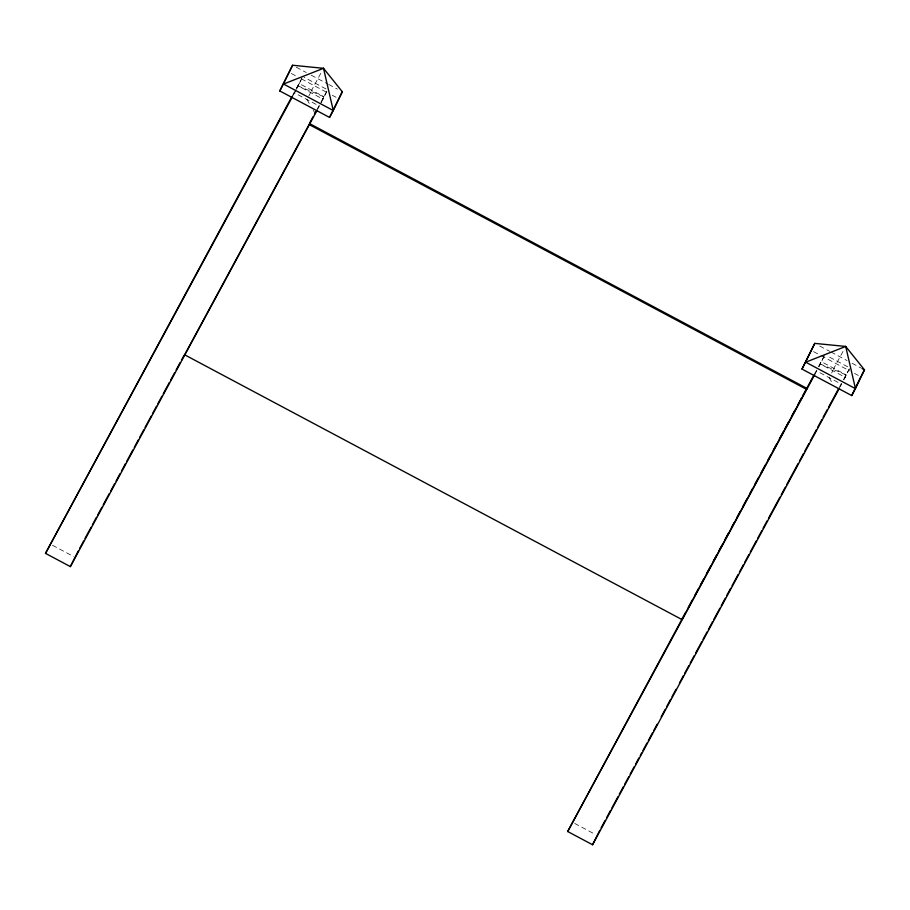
<?xml version="1.0" encoding="UTF-8"?>
<svg xmlns="http://www.w3.org/2000/svg" width="910" height="910" viewBox="0 0 910 910"><rect width="100%" height="100%" fill="white"/><g stroke="black" fill="none" stroke-linecap="round" stroke-linejoin="round"><path stroke-width="0.68" stroke-dasharray="4.55 3.41" d="M296.194 89.351L294.487 92.865L318.113 105.446M296.751 88.168L299.015 83.47L323.88 96.71L321.048 102.58M301.051 80.091L296.978 88.27M321.219 102.659L326.485 92.149M818.943 366.309L821.207 361.611L846.072 374.852L843.809 379.55M844.036 379.641L849.246 369.119M292.269 95.959L295.636 89.715M296.319 88.463L302.131 77.714M293.145 95.368L296.364 89.419M311.049 91.341L321.537 71.947M308.797 96.039L310.663 92.581M317.135 109.189L327.611 89.806L303.997 77.225M318.011 108.609L319.353 106.106M814.461 374.09L817.84 367.856M818.511 366.605L824.949 354.707L819.182 366.4M814.666 374.749L816.691 371.007L841.557 384.248L840.203 386.739M833.253 369.471L843.729 350.088M831.615 373.02L832.855 370.723M839.327 387.33L842.694 381.085M843.377 379.845L849.803 367.947L827.429 356.026M323.88 96.71L298.23 85.961L323.096 99.201M846.072 374.852L820.422 364.102L845.288 377.343M296.307 67.238L306.249 72.527M311.22 75.177L327.384 83.788M328.635 84.448L337.337 89.078M819.739 346.039L829.692 351.328M830.932 351.999L847.096 360.599M852.067 363.249L860.769 367.879M291.325 73.482L296.296 76.133M301.278 78.783L327.384 92.672M332.355 95.322L336.086 97.313M813.529 351.624L819.739 354.934M820.979 355.594L849.576 370.814M854.547 373.464L858.278 375.443M52.507 545.306L73.642 556.556M574.699 823.436L594.594 834.026M829.124 377.627L832.57 383.485M306.92 99.486L309.684 104.172M313.142 110.03L315.213 113.545"/><path stroke-width="1.36" d="M317.328 109.848L70.366 566.611L45.5 553.371L291.587 97.199M279.802 90.954L292.576 65.247L323.505 68.318L342.308 91.728L333.265 110.519L329.534 117.424L279.802 90.954L292.576 65.247M70.366 566.611L78.26 550.971M309.116 124.534L309.571 123.601L806.954 388.399L806.499 389.332L309.116 124.534L184.628 354.786L681.999 619.585L806.954 388.399M329.534 117.424L342.308 91.728M839.532 387.99L592.558 844.753L567.692 831.512L685.583 612.453M801.994 369.085L814.768 343.388L845.697 346.448L864.5 369.87L855.457 388.65L851.726 395.566L801.994 369.085L814.768 343.388M592.558 844.753L599.781 830.364M851.726 395.566L860.769 376.774M45.5 553.371L292.474 96.619M79.614 548.48L83.652 540.995M85.005 538.492L91.08 527.265M92.433 524.763L96.483 517.278M97.825 514.787L101.874 507.291M103.228 504.8L109.302 493.573M110.645 491.07L114.694 483.585M116.048 481.094L120.097 473.598M121.439 471.107L125.489 463.622M126.843 461.12L132.917 449.893M134.27 447.39L138.309 439.905M139.662 437.414L143.712 429.918M145.065 427.427L151.14 416.188M152.482 413.697L156.531 406.213M157.885 403.71L161.935 396.225M163.277 393.734L169.351 382.496M170.705 380.005L174.754 372.52M176.096 370.017L180.146 362.533M181.499 360.03L184.195 355.048M309.707 122.918L313.086 116.685M314.428 114.182L315.781 111.691M688.279 607.459L692.328 599.974M695.024 594.981L698.402 588.747M700.427 585.005L703.794 578.76M706.501 573.766L710.551 566.282M713.247 561.288L716.614 555.054M718.638 551.301L722.017 545.067M724.713 540.074L728.762 532.589M731.458 527.595L734.165 522.602M736.861 517.608L740.239 511.374M742.935 506.381L746.985 498.896M749.681 493.902L752.377 488.909M755.084 483.915L758.451 477.67M761.158 472.688L765.208 465.192M767.904 460.198L770.599 455.216M773.295 450.222L776.674 443.978M779.369 438.984L783.419 431.499M784.773 429.008L788.822 421.512M791.518 416.53L794.896 410.285M797.592 405.291L801.642 397.807M802.984 395.304L813.79 375.341M567.692 831.512L814.666 374.749M601.123 827.861L605.173 820.376M606.526 817.885L610.576 810.389M611.929 807.898L617.992 796.671M619.346 794.168L623.395 786.684M624.749 784.181L628.799 776.696M630.141 774.205L634.19 766.709M635.544 764.218L638.911 757.973M640.265 755.482L641.618 752.991M642.961 750.488L647.01 743.004M648.364 740.512L652.413 733.016M653.767 730.525L657.134 724.28M661.183 716.796L665.233 709.311M666.586 706.808L670.636 699.324M671.978 696.832L676.028 689.336M679.406 683.103L683.456 675.618M684.798 673.116L688.847 665.631M690.201 663.128L694.25 655.644M695.593 653.153L701.667 641.914M703.02 639.423L707.07 631.938M708.424 629.436L712.462 621.951M713.815 619.448L719.89 608.221M721.243 605.73L725.293 598.234M726.635 595.743L730.684 588.258M732.038 585.756L738.112 574.529M739.455 572.026L743.504 564.541M744.858 562.05L748.907 554.554M750.249 552.063L756.324 540.836M757.677 538.333L761.727 530.848M763.081 528.346L767.119 520.861M768.472 518.37L779.95 497.156M781.292 494.653L785.341 487.168M786.695 484.677L798.161 463.452M799.515 460.96L803.564 453.476M804.906 450.973L808.956 443.488M810.309 440.997L816.384 429.759M817.737 427.268L821.776 419.783M823.129 417.28L827.179 409.796M828.532 407.293L838.645 388.581M861.383 375.625L864.5 369.87L862.009 368.539M323.505 68.318L283.533 84.038L333.265 110.519L323.505 68.318M845.697 346.448L805.725 362.18L855.457 388.65L845.697 346.448"/></g></svg>
